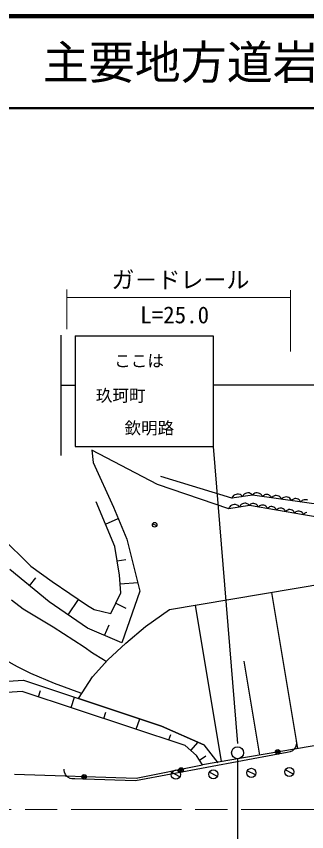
# Model space of a CAD drawing. Units: millimetres, scale not verified. Extents: x 40000 to 680000, y 20000 to 380000.
# Drawn here: x 213874 to 245426, y 291390 to 380000 of the extents above; entities that cross this region are included whole.
import ezdxf
from ezdxf.enums import TextEntityAlignment as Align

# ---------------------------------------------------------------- set-up
doc = ezdxf.new("R2010")
doc.units = ezdxf.units.MM
doc.header["$LTSCALE"] = 1000
doc.linetypes.add('CHAIN', pattern=[18.5, 12, -1.5, 3.5, -1.5])
for name, color, linetype, lineweight in [('M-BGD', 7, 'Continuous', 25), ('M-BMK', 2, 'CHAIN', 13), ('M-STR-HTXT', 7, 'Continuous', 13), ('M-STR-STRC', 7, 'Continuous', 25), ('M-TTL', 2, 'Continuous', 140), ('M-TTL-LINE', 7, 'Continuous', 50)]:
    doc.layers.add(name, color=color, linetype=linetype, lineweight=lineweight)
doc.layers.add('M-TTL-TXT', color=7, linetype='Continuous')
doc.styles.add('ＭＳ ゴシック', font='')
doc.styles.get('ＭＳ ゴシック').set_extended_font_data('MS Gothic')

msp = doc.modelspace()

# ---------------------------------------------------------------- linework, layer by layer
at = {"layer": 'M-BGD'}
for p, q in [((229199, 329119), (222088, 332863)), ((222088, 332863), (222237, 331516)), ((222237, 331516), (224436, 326652)), ((237305, 327619), (229581, 329982)), ((236975, 326492), (229199, 329119)), ((239550, 327951), (237305, 327619)), ((237475, 327912), (237390, 327827)), ((237607, 328005), (237475, 327912)), ((237745, 328049), (237607, 328005)), ((237888, 328070), (237745, 328049)), ((238034, 328068), (237888, 328070)), ((238187, 328017), (238034, 328068)), ((238292, 327960), (238187, 328017)), ((238374, 327899), (238292, 327960)), ((238462, 327790), (238374, 327899)), ((238512, 327909), (238462, 327790)), ((238567, 327984), (238512, 327909)), ((238645, 328063), (238567, 327984)), ((238766, 328147), (238645, 328063)), ((238893, 328188), (238766, 328147)), ((239024, 328208), (238893, 328188)), ((239158, 328205), (239024, 328208)), ((239298, 328159), (239158, 328205)), ((239394, 328106), (239298, 328159)), ((239469, 328050), (239394, 328106)), ((239550, 327951), (239469, 328050)), ((239603, 328055), (239523, 327955)), ((247936, 326757), (239550, 327951)), ((239678, 328111), (239603, 328055)), ((239774, 328164), (239678, 328111)), ((239914, 328211), (239774, 328164)), ((240048, 328214), (239914, 328211)), ((240179, 328196), (240048, 328214)), ((240306, 328155), (240179, 328196)), ((240428, 328071), (240306, 328155)), ((240506, 327993), (240428, 328071)), ((240562, 327918), (240506, 327993)), ((240611, 327800), (240562, 327918)), ((240685, 327891), (240611, 327800)), ((240753, 327942), (240685, 327891)), ((240840, 327990), (240753, 327942)), ((240968, 328033), (240840, 327990)), ((241089, 328036), (240968, 328033)), ((241208, 328019), (241089, 328036)), ((241324, 327982), (241208, 328019)), ((241434, 327906), (241324, 327982)), ((241505, 327835), (241434, 327906)), ((241853, 327868), (241757, 327815)), ((241993, 327915), (241853, 327868)), ((242127, 327919), (241993, 327915)), ((242257, 327900), (242127, 327919)), ((242385, 327860), (242257, 327900)), ((242506, 327775), (242385, 327860)), ((224585, 322390), (222535, 327254)), ((237329, 327745), (237276, 327615)), ((237390, 327827), (237329, 327745)), ((238436, 327020), (238315, 326936)), ((238563, 327061), (238436, 327020)), ((238694, 327081), (238563, 327061)), ((238827, 327078), (238694, 327081)), ((238968, 327032), (238827, 327078)), ((239064, 326979), (238968, 327032)), ((239139, 326923), (239064, 326979)), ((239416, 327015), (239327, 326969)), ((239544, 327054), (239416, 327015)), ((239666, 327054), (239544, 327054)), ((239784, 327034), (239666, 327054)), ((239899, 326994), (239784, 327034)), ((240007, 326915), (239899, 326994)), ((241556, 327767), (241505, 327835)), ((241601, 327659), (241556, 327767)), ((241682, 327759), (241601, 327659)), ((241757, 327815), (241682, 327759)), ((242584, 327697), (242506, 327775)), ((242640, 327623), (242584, 327697)), ((242690, 327504), (242640, 327623)), ((242771, 327604), (242690, 327504)), ((242846, 327660), (242771, 327604)), ((242942, 327713), (242846, 327660)), ((243082, 327760), (242942, 327713)), ((243216, 327764), (243082, 327760)), ((243346, 327745), (243216, 327764)), ((243474, 327705), (243346, 327745)), ((243595, 327621), (243474, 327705)), ((243673, 327543), (243595, 327621)), ((243729, 327468), (243673, 327543)), ((243779, 327349), (243729, 327468)), ((243852, 327440), (243779, 327349)), ((243920, 327491), (243852, 327440)), ((244008, 327539), (243920, 327491)), ((244135, 327582), (244008, 327539)), ((244257, 327585), (244135, 327582)), ((244375, 327568), (244257, 327585)), ((244491, 327532), (244375, 327568)), ((244602, 327455), (244491, 327532)), ((244673, 327384), (244602, 327455)), ((244723, 327316), (244673, 327384)), ((244769, 327208), (244723, 327316)), ((244850, 327308), (244769, 327208)), ((244924, 327364), (244850, 327308)), ((245021, 327418), (244924, 327364)), ((245160, 327465), (245021, 327418)), ((245294, 327468), (245160, 327465)), ((245425, 327449), (245294, 327468)), ((245552, 327409), (245425, 327449)), ((224436, 326652), (225889, 323172)), ((236999, 326618), (236945, 326488)), ((239220, 326824), (236975, 326492)), ((237060, 326700), (236999, 326618)), ((237144, 326785), (237060, 326700)), ((237276, 326878), (237144, 326785)), ((237415, 326922), (237276, 326878)), ((237558, 326943), (237415, 326922)), ((237704, 326941), (237558, 326943)), ((237857, 326890), (237704, 326941)), ((237962, 326833), (237857, 326890)), ((238044, 326772), (237962, 326833)), ((238132, 326663), (238044, 326772)), ((238182, 326782), (238132, 326663)), ((238237, 326857), (238182, 326782)), ((238315, 326936), (238237, 326857)), ((239220, 326824), (239139, 326923)), ((239258, 326919), (239182, 326830)), ((245097, 325829), (239220, 326824)), ((239327, 326969), (239258, 326919)), ((240076, 326842), (240007, 326915)), ((240125, 326772), (240076, 326842)), ((240168, 326663), (240125, 326772)), ((240244, 326752), (240168, 326663)), ((240313, 326802), (240244, 326752)), ((240402, 326848), (240313, 326802)), ((240530, 326887), (240402, 326848)), ((240651, 326887), (240530, 326887)), ((240770, 326867), (240651, 326887)), ((240885, 326827), (240770, 326867)), ((240993, 326748), (240885, 326827)), ((241062, 326675), (240993, 326748)), ((241111, 326606), (241062, 326675)), ((241154, 326497), (241111, 326606)), ((241229, 326586), (241154, 326497)), ((241299, 326635), (241229, 326586)), ((241387, 326681), (241299, 326635)), ((241516, 326720), (241387, 326681)), ((241637, 326720), (241516, 326720)), ((241756, 326700), (241637, 326720)), ((241871, 326660), (241756, 326700)), ((241979, 326581), (241871, 326660)), ((242048, 326508), (241979, 326581)), ((242097, 326439), (242048, 326508)), ((242140, 326330), (242097, 326439)), ((242215, 326419), (242140, 326330)), ((242284, 326468), (242215, 326419)), ((242373, 326514), (242284, 326468)), ((242502, 326554), (242373, 326514)), ((242623, 326553), (242502, 326554)), ((242741, 326533), (242623, 326553)), ((242856, 326493), (242741, 326533)), ((242965, 326414), (242856, 326493)), ((243034, 326341), (242965, 326414)), ((243083, 326272), (243034, 326341)), ((243125, 326163), (243083, 326272)), ((243201, 326252), (243125, 326163)), ((243270, 326301), (243201, 326252)), ((243359, 326347), (243270, 326301)), ((243487, 326387), (243359, 326347)), ((243609, 326387), (243487, 326387)), ((243727, 326367), (243609, 326387)), ((243842, 326327), (243727, 326367)), ((243951, 326247), (243842, 326327)), ((244019, 326175), (243951, 326247)), ((244069, 326105), (244019, 326175)), ((244111, 325996), (244069, 326105)), ((244256, 326135), (244187, 326085)), ((244345, 326181), (244256, 326135)), ((244473, 326220), (244345, 326181)), ((244595, 326220), (244473, 326220)), ((244713, 326200), (244595, 326220)), ((244828, 326160), (244713, 326200)), ((244936, 326080), (244828, 326160)), ((223560, 324822), (224953, 325414)), ((244187, 326085), (244111, 325996)), ((245005, 326008), (244936, 326080)), ((245055, 325938), (245005, 326008)), ((245134, 325935), (245051, 325837)), ((245097, 325829), (245055, 325938)), ((250379, 324968), (245097, 325829)), ((245209, 325990), (245134, 325935)), ((245307, 326041), (245209, 325990)), ((245448, 326085), (245307, 326041)), ((229125, 324630), (228683, 324857)), ((212212, 323438), (215454, 320257)), ((225889, 323172), (227305, 317523)), ((225069, 319285), (224585, 322390)), ((224827, 320837), (225778, 320987)), ((215454, 320257), (217765, 318574)), ((217429, 316366), (213181, 319883)), ((225218, 317339), (225069, 319285)), ((230513, 315520), (253067, 319330)), ((215305, 318125), (215996, 318966)), ((217765, 318574), (221603, 315954)), ((225144, 318312), (227070, 318460)), ((224137, 315094), (225218, 317339)), ((227305, 317523), (225330, 311914)), ((244460, 300416), (241623, 317397)), ((213344, 316572), (214613, 315618)), ((221603, 313522), (217429, 316366)), ((219516, 314944), (220642, 316610)), ((214613, 315618), (217893, 313643)), ((221603, 315954), (222349, 315543)), ((222349, 315543), (224137, 315094)), ((224678, 316216), (225788, 315677)), ((227928, 313697), (230513, 315520)), ((236175, 299021), (233339, 315997)), ((223467, 312718), (223966, 313885)), ((225782, 311875), (227928, 313697)), ((217893, 313643), (221248, 311481)), ((225330, 311914), (221603, 313522)), ((221248, 311481), (222141, 310828)), ((223802, 310052), (225782, 311875)), ((222141, 310828), (223336, 310096)), ((212745, 310041), (213977, 309325)), ((213977, 309325), (215416, 308621)), ((222152, 308230), (223802, 310052)), ((223336, 310096), (223690, 309893)), ((240318, 299718), (238615, 309905)), ((215416, 308621), (218001, 307541)), ((201679, 307063), (214649, 307859)), ((214649, 307859), (229637, 302868)), ((218001, 307541), (220852, 306482)), ((220617, 305872), (222152, 308230)), ((214505, 306629), (204778, 305978)), ((232231, 300770), (214505, 306629)), ((216278, 306043), (216504, 306732)), ((219823, 304871), (220197, 306011)), ((229637, 302868), (220617, 305872)), ((220852, 306482), (220970, 306451)), ((223368, 303699), (223591, 304379)), ((267243, 304253), (234104, 298672)), ((226913, 302528), (227282, 303652)), ((229637, 302868), (234248, 300842)), ((234248, 300842), (229637, 302868)), ((230458, 301356), (230656, 301959)), ((233456, 299685), (232231, 300770)), ((232843, 300227), (233624, 301116)), ((234248, 300842), (235761, 298889)), ((244210, 300578), (244050, 300344)), ((244291, 300797), (244210, 300578)), ((244326, 301049), (244291, 300797)), ((244297, 301207), (244326, 301049)), ((242318, 299815), (226841, 296913)), ((234104, 298672), (233456, 299685)), ((233780, 299178), (234483, 299632)), ((243301, 299999), (242318, 299815)), ((243615, 300058), (243301, 299999)), ((243876, 300188), (243615, 300058)), ((244050, 300344), (243876, 300188)), ((226902, 297215), (234104, 298672)), ((219071, 298048), (219075, 298168)), ((219104, 297846), (219071, 298048)), ((219216, 297601), (219104, 297846)), ((231646, 297369), (230761, 297823)), ((235724, 297399), (234838, 297853)), ((239859, 297552), (238974, 298006)), ((243975, 297651), (243090, 298106)), ((213661, 297638), (226902, 297215)), ((219331, 297437), (219216, 297601)), ((219487, 297311), (219331, 297437)), ((219723, 297183), (219487, 297311)), ((219922, 297137), (219723, 297183)), ((220242, 297126), (219922, 297137)), ((221241, 297094), (220242, 297126)), ((226841, 296913), (221241, 297094))]:
    msp.add_line(p, q, dxfattribs=at)
for centre, radius in [((228904, 324744), 249), ((231204, 297596), 498), ((235281, 297626), 498), ((239417, 297779), 498), ((243532, 297878), 498)]:
    msp.add_circle(centre, radius, dxfattribs=at)
for centre, major_axis in [((242272, 300061), (0, 251)), ((242272, 300061), (0, -151)), ((242272, 300061), (0, 50.2)), ((231780, 298094), (0, 251)), ((231780, 298094), (0, -151)), ((231780, 298094), (0, 50.2)), ((221249, 297345), (0, 251)), ((221249, 297345), (0, -151)), ((221249, 297345), (0, 50.2))]:
    msp.add_ellipse(centre, major_axis=major_axis, ratio=0.996046, dxfattribs=at)
at = {"layer": 'M-BMK'}
msp.add_line((164323, 293796), (262900, 293802), dxfattribs=at)
at = {"layer": 'M-STR-HTXT'}
for p, q in [((219365, 346017), (219365, 350328)), ((243670, 350254), (243670, 343564)), ((219365, 349440), (243670, 349440))]:
    msp.add_line(p, q, dxfattribs=at)
at = {"layer": 'M-STR-STRC'}
for p, q in [((218746, 332264), (218746, 345353)), ((220270, 345287), (220270, 333242)), ((220270, 345287), (235266, 345287)), ((235266, 345287), (235266, 333242)), ((218746, 339924), (220270, 339924)), ((247215, 339924), (235266, 339924)), ((220270, 333242), (235266, 333242)), ((235266, 333242), (237912, 300986)), ((237912, 299322), (237912, 282519))]:
    msp.add_line(p, q, dxfattribs=at)
msp.add_ellipse((237912, 299975), major_axis=(0, 652), ratio=0.996046, dxfattribs=at)
at = {"layer": 'M-TTL'}
msp.add_line((680000, 380000), (40000, 380000), dxfattribs=at)
at = {"layer": 'M-TTL-LINE'}
msp.add_line((40000, 370000), (680000, 370000), dxfattribs=at)

# ---------------------------------------------------------------- texts
at = {"layer": 'M-STR-HTXT', "style": 'ＭＳ ゴシック'}
for s, p in [('ガ－ドレール', (224203, 349901)), ('L=25.0', (227338, 346085))]:
    msp.add_text(s, height=1833, dxfattribs=at).set_placement(p, align=Align.BOTTOM_LEFT)
at = {"layer": 'M-STR-STRC', "style": 'ＭＳ ゴシック'}
for s, p in [('ここは', (224513, 341509)), ('玖珂町', (222511, 337731)), ('欽明路', (225634, 334195))]:
    msp.add_text(s, height=1320, dxfattribs=at).set_placement(p, align=Align.BOTTOM_LEFT)
at = {"layer": 'M-TTL-TXT', "style": 'ＭＳ ゴシック'}
msp.add_text('主要地方道岩国玖珂線', height=3666, dxfattribs=at).set_placement((216734, 375000), align=Align.MIDDLE_LEFT)

doc.saveas('drawing.dxf')
